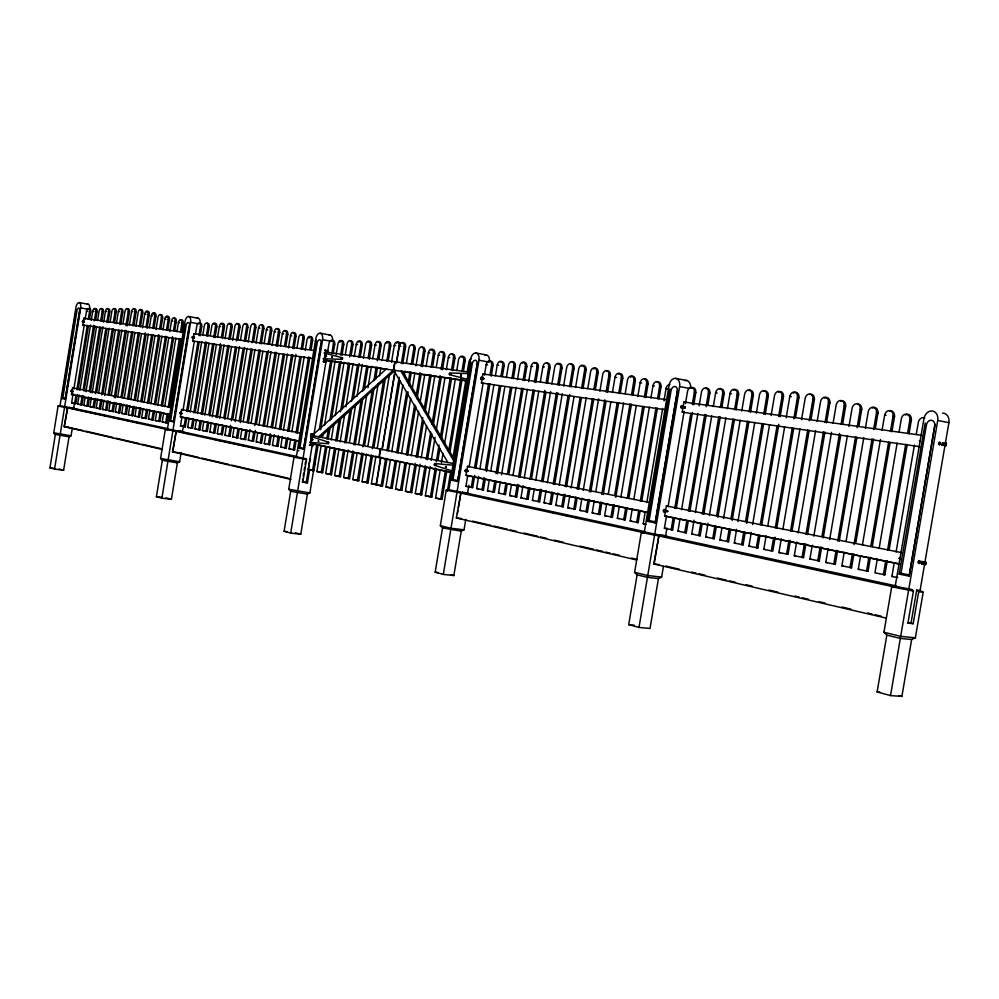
<?xml version="1.0" encoding="UTF-8"?>
<svg xmlns="http://www.w3.org/2000/svg" width="999" height="999" viewBox="0 0 999 999"><rect width="100%" height="100%" fill="white"/><g stroke="black" fill="none" stroke-linecap="round" stroke-linejoin="round"><path stroke-width="1.5" d="M461.076 375.212L461.363 375.574M468.319 470.966L467.882 470.691M483.866 378.609L483.728 379.17M446.066 466.745L445.991 466.97M467.794 376.198L467.944 376.036M648.788 508.204L648.726 507.405M451.123 374.113L450.349 374.2L451.123 373.738M667.707 511.088L666.708 511.401L667.569 510.814M684.914 406.855L684.527 407.817L685.202 406.993M326.361 356.668L326.536 355.931M327.435 442.532L327.06 443.244M332.242 356.88L332.267 357.555L332.093 356.718M341.021 358.391L341.358 358.329M435.789 464.335L435.926 465.122M666.907 511.625L666.87 510.876M318.693 441.371L318.519 440.884M667.507 511.65L666.957 510.839L667.669 511.525M326.061 356.406L325.999 355.906M326.898 442.907L327.322 442.432M332.143 357.305L332.03 357.392M341.333 357.992L341.096 358.803M312.125 440.047L312.749 439.485L312.212 440.172M84.228 321.715L83.766 322.153L84.216 321.603M181.593 413.149L182.093 413.623M194.455 337.362L193.943 337.824M468.419 471.216L467.757 470.754M483.391 378.271L483.491 379.145L483.728 378.271M446.029 466.608L445.417 466.97L446.228 466.845M461.238 375.262L461.038 375.924L460.701 375.149M181.643 413.124L181.818 413.823L181.518 413.261M435.964 464.935L435.239 464.747L435.939 464.298M899.162 574.088L909.127 576.173L934.727 425.974A5.232 4.158 -76.7 0 0 931.48 420.267A5.232 4.158 -76.7 0 0 926.46 424.862L901.023 573.239L899.162 574.088L925.236 422.989M72.652 391.758L72.977 391.233M318.631 441.283L318.069 440.896M72.89 391.133L72.74 391.071M445.804 466.908L446.091 466.421M461.076 375.599L461.163 375.05M193.344 337.999C191.683 338.673 192.532 335.377 193.631 336.988C193.406 335.701 190.834 338.099 193.294 338.186M899.737 558.341C899.724 557.255 899.237 558.691 900.174 558.079M935.014 424.288L909.127 576.173M919.892 440.884L919.967 441.533M667.494 511.338L667.207 510.789M677.484 389.96L655.182 522.927L647.552 521.316L669.992 388.961M72.403 391.383L72.902 391.67M467.682 471.253L468.331 471.328M477.21 363.261L457.629 481.493L451.598 480.232L471.291 362.475M460.601 375.462L461.438 375.199M467.657 471.153L468.394 470.679M321.104 342.445L303.609 449.188L298.701 448.164L316.283 341.808M189.335 324.887L173.564 421.915L169.505 421.066L185.352 324.35M907.554 433.529L909.952 419.418A5.507 4.321 -76.8 0 0 906.493 414.11A5.507 4.321 -76.8 0 0 901.423 418.294L899 432.342M909.04 433.816L911.425 419.705A5.507 4.321 -76.8 0 0 905.419 415.01M841.071 424.3L844.23 405.606A5.332 4.046 -77.2 0 0 841.033 400.499A5.332 4.046 -77.2 0 0 836.263 404.57L833.066 423.189M842.544 424.575L845.716 405.894A5.32 4.046 -77.2 0 0 840.621 401.099M857.092 427.672L860.264 408.978A5.37 4.108 -77.1 0 0 856.992 403.821A5.37 4.108 -77.1 0 0 852.147 407.917L848.95 426.536M858.828 426.423L861.737 409.265A5.37 4.108 -77.1 0 0 857.641 404.108M873.638 429.57L876.548 412.4A5.42 4.183 -77 0 0 873.226 407.192A5.42 4.183 -77 0 0 868.306 411.313L865.359 428.409M875.374 428.321L878.034 412.687A5.407 4.183 -77 0 0 872.227 408.091M890.434 431.518L893.081 415.871A5.457 4.246 -76.9 0 0 889.697 410.614A5.457 4.246 -76.9 0 0 884.702 414.772L882.017 430.344M891.92 431.793L894.567 416.158A5.457 4.258 -76.9 0 0 889.485 411.113M79.583 310.252L65.235 399.2L61.826 398.489L76.236 309.802M778.658 416.433L782.067 396.291A5.157 3.796 -77.7 0 0 779.07 391.358A5.157 3.796 -77.7 0 0 774.575 395.317L771.116 415.572M780.132 416.695L783.528 396.566A5.157 3.796 -77.7 0 0 778.533 392.083M793.805 418.831L797.489 397.04A5.195 3.859 -77.5 0 0 794.455 392.07A5.195 3.859 -77.5 0 0 789.884 396.054L786.176 417.757M795.541 417.57L798.963 397.327A5.195 3.859 -77.5 0 0 797.327 392.932A5.195 3.859 -77.5 0 0 793.393 393.119M809.277 420.779L812.961 399.026A5.245 3.921 -77.4 0 0 809.864 394.018A5.245 3.921 -77.4 0 0 805.231 398.039L801.535 419.692M811.013 419.53L814.435 399.313A5.245 3.921 -77.4 0 0 809.764 394.505M825.049 422.515L828.471 402.285A5.282 3.984 -77.3 0 0 825.324 397.227A5.282 3.984 -77.3 0 0 820.629 401.273L817.17 421.416M826.523 422.789L829.944 402.572A5.282 3.984 -77.3 0 0 824.437 398.114M707.791 405.532L709.902 392.982A4.958 3.509 -78.4 0 0 705.756 388.449M720.366 407.417L722.714 393.406A4.995 3.571 -78.2 0 0 719.929 388.623A4.995 3.571 -78.2 0 0 715.684 392.47L713.286 406.581M721.827 407.679L724.175 393.681A4.995 3.571 -78.2 0 0 719.954 389.111M734.577 409.727L737.212 394.106A5.032 3.621 -78.1 0 0 734.377 389.298A5.032 3.621 -78.1 0 0 730.069 393.169L727.422 408.728M736.038 409.99L738.661 394.38A5.032 3.621 -78.1 0 0 733.678 390.159M749.05 411.888L751.922 394.817A5.082 3.684 -78 0 0 749.038 389.972A5.082 3.684 -78 0 0 744.68 393.881L741.745 411.051M750.511 412.162L753.383 395.104A5.07 3.684 -78 0 0 748.788 390.572M763.723 414.248L766.87 395.554A5.12 3.734 -77.8 0 0 763.935 390.659A5.12 3.734 -77.8 0 0 759.515 394.593L756.33 413.211M765.184 414.51L768.343 395.829A5.12 3.734 -77.8 0 0 763.91 391.146M899.575 558.304L900.186 558.578L899.912 557.842M644.318 397.39L646.653 383.366A4.795 3.284 -78.7 0 0 644.118 378.808A4.795 3.284 -78.7 0 0 640.197 382.517L637.824 396.491M645.754 397.664L648.089 383.641A4.795 3.284 -78.7 0 0 644.68 379.133M657.529 398.726L659.615 386.238A4.833 3.334 -78.6 0 0 657.03 381.643A4.833 3.334 -78.6 0 0 653.059 385.364L650.923 397.939M658.965 398.988L661.051 386.513A4.82 3.334 -78.6 0 0 657.142 382.105M692.295 404.52L694.392 392.02A4.92 3.459 -78.5 0 0 691.695 387.325A4.92 3.459 -78.5 0 0 687.574 391.121L685.439 403.696M693.756 404.782L695.841 392.295A4.92 3.459 -78.5 0 0 691.096 388.174M706.081 406.793L708.441 392.707A4.958 3.509 -78.4 0 0 705.706 387.974A4.958 3.509 -78.4 0 0 701.523 391.795L699.138 405.819M581.593 388.336L584.702 369.655A4.62 3.047 -78.8 0 0 582.367 365.284A4.62 3.047 -78.8 0 0 578.696 368.881L575.561 387.5M583.016 388.599L586.126 369.93A4.62 3.047 -78.8 0 0 581.967 366.109M593.893 389.46L596.74 372.327A4.658 3.097 -78.8 0 0 594.368 367.907A4.658 3.097 -78.8 0 0 590.646 371.528L587.762 388.599M595.317 389.722L598.176 372.59A4.658 3.097 -78.8 0 0 594.967 368.244M606.093 392.145L608.953 375.025A4.695 3.134 -78.8 0 0 606.543 370.579A4.695 3.134 -78.8 0 0 602.772 374.225L599.887 391.283M607.529 392.407L610.389 375.299A4.683 3.147 -78.8 0 0 606.505 371.153M618.743 393.344L621.353 377.772A4.72 3.184 -78.7 0 0 618.893 373.289A4.72 3.184 -78.7 0 0 615.072 376.948L612.449 392.47M620.179 393.606L622.777 378.034A4.72 3.184 -78.7 0 0 618.418 374.113M631.568 394.58L633.915 380.544A4.758 3.234 -78.7 0 0 631.418 376.024A4.758 3.234 -78.7 0 0 627.547 379.707L625.187 393.693M633.016 394.855L635.352 380.819A4.758 3.234 -78.7 0 0 633.94 376.748A4.758 3.234 -78.7 0 0 630.531 377.197M511.925 378.396L513.998 365.871A4.433 2.81 -79.2 0 0 511.875 361.675A4.433 2.81 -79.2 0 0 508.466 365.135L506.368 377.622M513.324 378.658L515.397 366.133A4.433 2.81 -79.2 0 0 512.137 362.137M523.064 380.419L525.412 366.308A4.458 2.847 -79.2 0 0 523.251 362.088A4.458 2.847 -79.2 0 0 519.805 365.572L517.445 379.62M524.475 380.669L526.81 366.571A4.458 2.847 -79.2 0 0 525.599 362.762A4.458 2.847 -79.2 0 0 522.589 363.211M534.403 382.255L536.975 366.745A4.495 2.885 -79.1 0 0 534.777 362.5A4.495 2.885 -79.1 0 0 531.293 366.009L528.658 381.643M535.814 382.517L538.386 367.008A4.495 2.885 -79.1 0 0 534.64 363.174M546.116 382.754L548.701 367.195A4.52 2.922 -79 0 0 546.478 362.912A4.52 2.922 -79 0 0 542.944 366.446L540.334 381.955M547.527 383.017L550.112 367.457A4.52 2.922 -79 0 0 546.903 363.299M557.742 384.802L560.601 367.644A4.558 2.972 -78.9 0 0 558.329 363.336A4.558 2.972 -78.9 0 0 554.745 366.895L551.873 383.991M559.153 385.065L562.012 367.919A4.558 2.972 -78.9 0 0 557.966 364.16M569.567 386.663L572.652 368.107A4.595 3.009 -78.9 0 0 570.354 363.761A4.595 3.009 -78.9 0 0 566.72 367.345L563.586 386.039M570.978 386.913L574.075 368.369A4.583 3.009 -78.9 0 0 570.766 364.16M685.052 407.892L684.515 407.167M442.482 369.742L444.792 355.781A4.246 2.572 -79.4 0 0 441.483 352.185M451.473 370.317L453.534 357.879A4.271 2.61 -79.4 0 0 451.573 353.846A4.271 2.61 -79.4 0 0 448.401 357.192L446.303 369.73M452.859 370.567L454.907 358.129A4.271 2.61 -79.4 0 0 452.26 354.158M461.988 371.166L463.786 360.252A4.296 2.635 -79.4 0 0 461.8 356.206A4.296 2.635 -79.4 0 0 458.591 359.565L456.743 370.554M463.349 371.541L465.172 360.514A4.296 2.647 -79.4 0 0 464.135 356.918A4.296 2.647 -79.4 0 0 461.438 357.13M490.097 374.425L491.645 365.022A4.371 2.735 -79.4 0 0 489.585 360.889A4.371 2.735 -79.4 0 0 486.263 364.298L484.428 375.199M491.233 376.198L493.031 365.272A4.371 2.735 -79.4 0 0 490.059 361.263M500.936 376.411L502.747 365.447A4.408 2.772 -79.3 0 0 500.649 361.276A4.408 2.772 -79.3 0 0 497.29 364.722L495.454 375.636M502.335 376.66L504.145 365.696A4.396 2.772 -79.3 0 0 500.387 362.075M377.197 360.801L379.757 345.217A4.071 2.373 -79.6 0 0 378.009 341.396A4.071 2.373 -79.6 0 0 375.1 344.605L372.764 358.616M378.796 359.503L381.106 345.467A4.071 2.373 -79.6 0 0 377.934 342.17M386.813 361.101L389.385 345.492A4.096 2.398 -79.6 0 0 387.6 341.646A4.096 2.398 -79.6 0 0 384.665 344.88L382.068 360.439M388.161 361.338L390.734 345.741A4.096 2.398 -79.6 0 0 387.824 342.182M396.328 362.762L399.125 345.754A4.121 2.423 -79.5 0 0 397.327 341.895A4.121 2.423 -79.5 0 0 394.343 345.142L391.496 362.275M401.411 363.474L404.22 346.416A4.133 2.448 -79.5 0 0 402.397 342.532A4.133 2.448 -79.5 0 0 399.4 345.791L396.578 362.799M402.759 363.723L405.582 346.665A4.133 2.448 -79.5 0 0 402.447 343.181M411.263 364.173L413.823 348.651A4.158 2.473 -79.5 0 0 411.988 344.742A4.158 2.473 -79.5 0 0 408.953 348.014L406.381 363.486M412.637 364.41L415.197 348.901A4.158 2.473 -79.5 0 0 412.35 345.192M421.004 366.421L423.564 350.911A4.183 2.51 -79.5 0 0 421.69 346.978A4.183 2.51 -79.5 0 0 418.618 350.262L416.021 365.896M422.377 366.67L424.925 351.161A4.183 2.51 -79.5 0 0 422.053 347.427M431.118 367.182L433.429 353.196A4.221 2.535 -79.5 0 0 431.531 349.238A4.221 2.535 -79.5 0 0 428.421 352.547L426.073 366.633M432.492 367.432L434.79 353.459A4.208 2.535 -79.5 0 0 433.816 349.937A4.208 2.535 -79.5 0 0 431.206 350.162M441.108 369.493L443.406 355.519A4.246 2.572 -79.5 0 0 441.483 351.523A4.246 2.572 -79.5 0 0 438.349 354.857L436.251 367.395M666.62 404.62L666.208 404.408M685.302 407.467L684.677 407.879M311.101 349.638L312.637 340.309A3.884 2.16 -79.9 0 0 309.752 337.163M331.868 353.284L333.404 343.918A3.946 2.223 -79.8 0 0 331.768 340.222A3.946 2.223 -79.8 0 0 329.021 343.344L327.447 352.772M333.204 353.521L334.727 344.168A3.946 2.223 -79.8 0 0 333.903 340.871A3.946 2.223 -79.8 0 0 331.618 341.096M340.659 355.07L342.445 344.168A3.971 2.248 -79.8 0 0 340.796 340.459A3.971 2.248 -79.8 0 0 338.012 343.581L336.188 354.583M341.995 355.307L343.781 344.418A3.971 2.26 -79.8 0 0 340.771 341.196M349.563 356.868L351.598 344.43A3.996 2.285 -79.7 0 0 349.925 340.684A3.996 2.285 -79.7 0 0 347.115 343.831L345.304 354.72M351.149 355.582L352.947 344.667A3.996 2.285 -79.7 0 0 350.337 341.121M358.828 357.155L360.876 344.692A4.021 2.31 -79.7 0 0 359.165 340.921A4.021 2.31 -79.7 0 0 356.331 344.093L354.258 356.518M360.164 357.392L362.212 344.93A4.021 2.31 -79.7 0 0 360.202 341.159M368.206 357.442L370.254 344.955A4.046 2.335 -79.7 0 0 368.531 341.159A4.046 2.335 -79.7 0 0 365.646 344.355L363.336 358.329M369.305 359.215L371.603 345.204A4.046 2.335 -79.7 0 0 370.654 341.77A4.046 2.335 -79.7 0 0 368.169 342.207M244.318 341.046L246.603 327.035A3.709 1.961 -79.9 0 0 245.192 323.589A3.709 1.961 -79.9 0 0 242.732 326.536L240.434 340.497M245.604 341.271L247.889 327.272A3.709 1.973 -79.9 0 0 245.417 324.188M252.073 342.719L254.608 327.185A3.734 1.986 -79.9 0 0 253.172 323.713A3.734 1.986 -79.9 0 0 250.687 326.673L248.139 342.17M253.609 341.408L255.894 327.422A3.734 1.986 -79.9 0 0 253.521 324.213M260.027 343.619L262.55 328.209A3.746 2.01 -79.9 0 0 261.101 324.712A3.746 2.01 -79.9 0 0 258.591 327.697L256.019 343.269M261.326 343.843L263.848 328.446A3.746 2.01 -79.9 0 0 261.576 325.137M268.144 344.18L270.442 330.12A3.771 2.035 -79.9 0 0 268.968 326.611A3.771 2.035 -79.9 0 0 266.433 329.608L264.123 343.619M269.443 344.405L271.74 330.357A3.771 2.035 -79.9 0 0 269.168 327.222M276.136 346.091L278.421 332.068A3.796 2.06 -79.9 0 0 276.935 328.521A3.796 2.06 -79.9 0 0 274.375 331.543L272.065 345.517M277.435 346.316L279.732 332.305A3.796 2.06 -79.9 0 0 277.123 329.133M284.465 346.491L286.501 334.028A3.821 2.085 -79.9 0 0 284.99 330.469A3.821 2.085 -79.9 0 0 282.405 333.491L280.344 345.916M285.776 346.728L287.812 334.265A3.821 2.085 -79.9 0 0 285.04 331.193M292.645 348.451L294.68 336.014A3.834 2.11 -79.9 0 0 293.144 332.43A3.834 2.11 -79.9 0 0 290.522 335.477L288.474 347.864M293.956 348.688L295.991 336.251A3.834 2.11 -79.9 0 0 293.182 333.167M301.161 348.913L302.947 338.024A3.859 2.135 -79.9 0 0 301.398 334.415A3.859 2.135 -79.9 0 0 298.751 337.475L296.953 348.326M302.485 349.151L304.258 338.261A3.859 2.135 -79.9 0 0 301.423 335.152M309.79 349.4L311.313 340.06A3.884 2.16 -79.9 0 0 309.74 336.426A3.884 2.16 -79.9 0 0 307.068 339.498L305.244 350.474M180.444 332.317L181.968 322.914A3.534 1.786 -80.2 0 0 180.707 319.63A3.534 1.786 -80.2 0 0 178.446 322.452L176.91 331.818M181.693 332.53L183.217 323.139A3.534 1.786 -80.2 0 0 180.981 320.217M198.963 335.539L200.474 326.236A3.584 1.836 -80.1 0 0 199.176 322.889A3.584 1.836 -80.1 0 0 196.853 325.749L195.554 333.629M200.225 335.764L201.736 326.461A3.584 1.836 -80.1 0 0 199.937 323.177M206.418 335.801L207.954 326.361A3.609 1.861 -80.1 0 0 206.631 323.002A3.609 1.861 -80.1 0 0 204.296 325.874L202.747 335.289M207.692 336.026L209.216 326.586A3.609 1.861 -80.1 0 0 207.268 323.351M213.736 337.462L215.522 326.498A3.621 1.886 -80.1 0 0 214.186 323.127A3.621 1.886 -80.1 0 0 211.813 326.011L210.277 335.402M215.01 337.687L216.795 326.723A3.621 1.886 -80.1 0 0 216.021 323.626A3.621 1.886 -80.1 0 0 213.948 324.238M221.366 337.587L223.152 326.623A3.646 1.898 -80 0 0 221.79 323.239A3.646 1.898 -80 0 0 219.405 326.136L217.607 337.063M222.652 337.812L224.425 326.86A3.646 1.898 -80 0 0 223.701 323.788A3.646 1.898 -80 0 0 221.678 324.2M228.846 339.248L230.881 326.76A3.671 1.923 -80 0 0 229.508 323.351A3.671 1.923 -80 0 0 227.098 326.273L225.05 338.711M230.132 339.473L232.168 326.998A3.659 1.923 -80 0 0 231.468 323.963A3.659 1.923 -80 0 0 229.495 324.188M236.413 340.909L238.699 326.898A3.684 1.948 -80 0 0 237.3 323.476A3.684 1.948 -80 0 0 234.865 326.398L232.567 340.372M237.949 339.61L239.985 327.135A3.684 1.948 -80 0 0 237.412 324.188M452.872 468.681L452.972 467.994M113.299 322.59L115.072 311.638A3.359 1.611 -80.3 0 0 113.961 308.529A3.359 1.611 -80.3 0 0 111.9 311.226L110.115 322.14M114.51 322.802L116.284 311.85A3.347 1.611 -80.2 0 0 114.186 309.203M119.593 324.138L121.616 311.688A3.372 1.623 -80.2 0 0 120.479 308.566A3.372 1.623 -80.2 0 0 118.419 311.263L116.384 323.688M120.817 324.363L122.827 311.9A3.372 1.623 -80.2 0 0 120.717 309.24M125.961 325.699L128.222 311.738A3.384 1.636 -80.2 0 0 127.085 308.591A3.384 1.636 -80.2 0 0 124.987 311.313L122.964 323.713M127.185 325.911L129.445 311.95A3.384 1.648 -80.2 0 0 127.41 309.166M132.655 325.711L134.902 311.775A3.409 1.661 -80.2 0 0 133.754 308.629A3.409 1.661 -80.2 0 0 131.643 311.363L129.37 325.249M133.878 325.936L136.139 312A3.409 1.661 -80.2 0 0 134.078 309.203M139.261 326.636L141.533 312.637A3.422 1.673 -80.2 0 0 140.359 309.465A3.422 1.673 -80.2 0 0 138.224 312.212L135.951 326.173M140.497 326.86L142.757 312.849A3.422 1.673 -80.2 0 0 140.572 310.14M146.079 326.735L148.089 314.298A3.447 1.698 -80.2 0 0 146.903 311.114A3.447 1.698 -80.2 0 0 144.755 313.873L142.482 327.797M147.065 328.484L149.326 314.523A3.447 1.698 -80.2 0 0 148.651 311.588A3.447 1.698 -80.2 0 0 146.778 312.188M152.71 328.396L154.72 315.984A3.459 1.711 -80.2 0 0 153.521 312.787A3.459 1.711 -80.2 0 0 151.349 315.547L149.326 327.922M153.946 328.609L155.956 316.208A3.459 1.711 -80.2 0 0 154.058 313.187M159.665 328.546L161.426 317.694A3.484 1.736 -80.2 0 0 160.202 314.46A3.484 1.736 -80.2 0 0 158.017 317.245L155.994 329.583M160.901 328.758L162.662 317.919A3.472 1.736 -80.2 0 0 160.389 315.147M166.446 330.244L168.194 319.418A3.496 1.748 -80.2 0 0 166.97 316.171A3.496 1.748 -80.2 0 0 164.748 318.968L162.962 329.92M167.682 330.457L169.443 319.643A3.496 1.748 -80.2 0 0 168.744 316.658A3.496 1.748 -80.2 0 0 166.808 317.257M173.514 330.582L175.037 321.154A3.521 1.773 -80.2 0 0 173.801 317.894A3.521 1.773 -80.2 0 0 171.566 320.691L169.768 331.618M174.763 330.794L176.299 321.378A3.509 1.773 -80.2 0 0 174.326 318.294M88.287 319.293L89.548 311.451A3.284 1.548 -80.3 0 0 88.486 308.416A3.284 1.548 -80.3 0 0 86.513 311.051L85.24 318.868M89.485 319.505L90.747 311.663A3.284 1.548 -80.3 0 0 90.235 308.953A3.284 1.548 -80.3 0 0 88.649 309.178M94.331 320.841L95.829 311.501A3.297 1.561 -80.3 0 0 94.755 308.441A3.297 1.561 -80.3 0 0 92.77 311.089L91.246 320.404M95.779 319.53L97.04 311.713A3.297 1.561 -80.3 0 0 96.516 308.991A3.297 1.561 -80.3 0 0 94.905 309.215M100.687 320.854L102.185 311.538A3.322 1.573 -80.3 0 0 101.099 308.479A3.322 1.573 -80.3 0 0 99.088 311.139L97.565 320.429M101.898 321.066L103.397 311.763A3.322 1.573 -80.3 0 0 101.349 309.128M106.843 322.402L108.591 311.588A3.334 1.586 -80.3 0 0 107.492 308.504A3.334 1.586 -80.3 0 0 105.457 311.176L103.671 322.128M108.054 322.615L109.803 311.813A3.334 1.598 -80.3 0 0 107.73 309.166M192.382 337.113L193.307 338.012M72.278 428.346L71.079 435.776L69.031 436.8L55.357 434.453L53.759 432.792L58.079 406.069L60.015 405.706L67.383 407.105L67.595 407.867L58.079 406.069M69.031 436.8L63.611 470.242L54.558 469.093L49.95 467.844L55.357 434.453M60.015 405.706L75.949 307.317A5.107 2.373 -80.3 0 1 79.121 302.597L88.174 304.22M61.826 398.489L62.837 397.964L76.948 310.901A3.059 1.424 -80.4 0 1 78.846 308.067A3.059 1.424 -80.4 0 1 79.77 311.276L76.798 329.658M65.235 399.2L76.299 332.717M54.558 469.093L80.669 307.942A5.107 2.373 -80.3 0 0 79.121 302.597M162.475 449.5L64.248 426.61L67.607 407.792L64.223 426.561M71.491 394.555L169.618 414.56L71.491 394.555L72.577 387.824L74.026 388.049M84.191 325.312L82.755 325.062L83.841 318.319L183.054 332.217M77.335 394.455L75.849 403.646L71.628 402.822L73.114 393.668M73.851 389.086L84.253 324.975M73.014 408.666L75.412 409.016L73.689 408.042L74.438 403.421M75.887 395.804L74.65 403.459L75.849 403.646M76.873 389.685L87.3 325.412M78.084 389.872L88.499 325.624M83.416 395.779L81.93 404.932L77.672 404.108L79.158 394.967M79.895 390.409L90.509 324.975M82.205 395.592L80.719 404.745L81.93 404.932M83.192 389.498L93.581 325.412M84.153 391.196L94.793 325.624M89.311 398.626L88.074 406.231L83.791 405.394L85.015 397.814M86.001 391.745L96.591 326.498M88.349 396.915L86.863 406.044L88.074 406.231M89.336 390.834L99.7 326.948M90.297 392.545L100.911 327.16M95.754 398.439L94.268 407.542L89.947 406.705L91.446 397.477M92.195 392.857L102.922 326.748M94.281 399.775L93.057 407.355L94.268 407.542M95.267 393.706L105.857 328.471M96.728 392.37L107.068 328.683M102.035 399.637L100.537 408.866L96.179 408.017L97.677 398.813M98.664 392.682L109.128 328.284M100.812 399.463L99.313 408.678L100.537 408.866M101.561 394.842L112.3 328.733M103.034 393.494L113.511 328.946M108.367 401.011L106.868 410.202L102.472 409.353L103.971 400.174M104.708 395.579L115.397 329.807M107.143 400.824L105.644 410.027L106.868 410.202M108.142 394.692L118.606 330.282M109.366 394.867L119.818 330.494M114.76 402.385L113.274 411.551L108.841 410.701L110.327 401.536M111.314 395.442L121.978 329.82M113.287 403.721L112.038 411.376L113.274 411.551M114.273 397.602L125.225 330.282M115.509 397.789L126.448 330.494M121.229 403.771L119.73 412.924L115.26 412.063L116.746 402.922M117.732 396.828L128.384 331.343M119.992 403.584L118.506 412.737L119.73 412.924M120.979 397.477L131.656 331.818M122.215 397.664L132.892 332.03M127.76 405.107L126.261 414.31L121.753 413.436L123.252 404.245M124.251 398.126L134.952 332.305M126.523 404.92L125.025 414.123L126.261 414.31M127.522 398.776L138.262 332.779M128.759 398.963L139.498 332.992M134.365 406.518L132.867 415.709L128.322 414.822L129.808 405.656M130.807 399.55L141.483 333.903M133.117 406.331L131.631 415.522L132.867 415.709M134.116 400.212L145.08 332.867M135.352 400.399L146.066 334.615M141.034 407.954L139.535 417.12L134.952 416.221L136.438 407.093M137.425 400.999L148.339 334.016M139.785 407.767L138.299 416.933L139.535 417.12M140.784 401.673L151.711 334.503M142.02 401.86L152.959 334.715M147.765 409.415L146.279 418.544L141.658 417.644L143.144 408.529M144.131 402.46L155.007 335.664M146.528 409.228L145.03 418.356L146.279 418.544M147.515 403.134L158.679 334.628M148.764 403.321L159.665 336.376M154.583 410.876L153.097 419.98L148.426 419.081L149.937 409.852M150.936 403.708L161.95 336.064M153.334 410.689L151.848 419.805L153.097 419.98M154.321 404.62L165.447 336.313M155.569 404.807L166.696 336.526M161.488 412.225L159.99 421.441L155.282 420.529L156.781 411.326M157.78 405.194L168.769 337.749M160.24 412.038L158.729 421.253L159.99 421.441M161.239 405.881L172.515 336.725M162.487 406.081L173.514 338.474M168.444 413.723L166.945 422.914L162.2 421.99L163.699 412.824M164.698 406.705L175.911 337.937M167.195 413.536L165.684 422.727L166.945 422.914M168.194 407.405L179.445 338.436M181.131 452.547L179.633 461.763L177.385 462.874L162.35 460.277L160.577 458.466L165.335 429.32L167.457 428.933L175.849 430.544L176.161 431.381L165.335 429.32L167.869 429.682M169.443 407.592L180.694 338.661M177.385 462.874L171.428 499.325L161.888 498.176L156.406 496.69L162.35 460.277M167.457 428.933L184.965 321.628A5.569 2.835 -80.1 0 1 188.674 316.508L198.214 318.244M169.505 421.066L170.629 420.504L186.126 325.549A3.334 1.698 -80.2 0 1 187.662 322.64A3.334 1.698 -80.2 0 1 189.373 323.601M173.564 421.915L189.236 327.535M161.888 498.176L190.584 322.365A5.569 2.835 -80.1 0 0 188.674 316.508M290.946 479.433L172.502 451.835L176.174 431.293L172.815 451.873M298.726 441.083L180.407 416.858L181.606 409.515L183.129 409.74M183.004 410.489L194.305 341.321L192.782 341.046L193.993 333.691L313.711 350.462M194.156 336.713C192.545 340.921 194.58 333.566 194.156 338.274M186.838 417.707L185.352 426.81L180.494 425.861L182.005 416.645M184.403 432.567L182.505 431.493L183.516 425.362M185.577 417.52L184.091 426.623L185.352 426.81M186.563 411.438L197.977 341.608M187.837 411.638L199.238 341.833M194.106 419.105L192.595 428.346L187.7 427.385L189.198 418.181M190.21 412.038L201.748 341.433M192.832 418.918L191.321 428.159L192.595 428.346M193.843 412.762L205.419 341.958M195.117 412.949L206.681 342.182M201.436 420.666L199.937 429.895L194.98 428.933L196.491 419.73M197.49 413.598L209.016 343.069M200.162 420.479L198.651 429.707L199.937 429.895M201.174 414.335L212.725 343.606M202.447 414.523L213.998 343.831M208.828 422.24L207.33 431.456L202.335 430.482L203.833 421.291M204.832 415.172L216.358 344.717M207.555 422.053L206.044 431.268L207.33 431.456M208.803 414.373L220.367 343.731M209.84 416.108L221.391 345.492M216.321 423.838L214.81 433.042L209.778 432.055L211.276 422.877M212.275 416.758L224.051 344.842M215.035 423.651L213.524 432.854L214.81 433.042M216.034 417.507L227.847 345.392M217.32 417.707L229.121 345.617M223.888 425.449L222.39 434.64L217.307 433.653L218.806 424.475M219.805 418.356L231.568 346.491M222.602 425.249L221.091 434.453L222.39 434.64M223.863 417.582L235.414 347.04M224.9 419.318L236.701 347.265M231.556 427.072L230.045 436.263L224.912 435.264L226.411 426.098M227.672 418.456L239.435 346.616M230.507 425.349L228.746 436.076L230.045 436.263M231.268 420.741L243.069 348.713M232.804 419.405L244.605 347.402M239.298 428.708L237.787 437.899L232.617 436.888L234.116 427.722M235.115 421.615L247.14 348.276M237.999 428.521L236.488 437.712L237.787 437.899M239.261 420.854L251.061 348.838M240.297 422.589L252.36 349.076M247.128 430.444L245.629 439.56L240.397 438.536L241.908 429.32M243.169 421.64L255.007 349.413M245.816 430.257L244.33 439.373L245.629 439.56M247.065 422.652L259.028 349.7M248.364 422.852L260.327 349.925M255.319 430.482L253.559 441.233L248.276 440.209L250.037 429.47M251.036 423.339L262.862 351.286M253.758 431.818L252.248 441.046L253.559 441.233M254.77 425.674L266.883 351.86M256.331 424.325L268.431 350.549M263.087 433.728L261.576 442.932L256.243 441.895L257.754 432.717M259.003 425.062L271.054 351.636M261.775 433.541L260.264 442.744L261.576 442.932M263.037 425.861L275.125 352.222M264.335 426.061L276.423 352.46M271.191 435.464L269.68 444.642L264.298 443.593L265.809 434.44M267.058 426.81L279.096 353.546M270.13 433.741L268.369 444.455L269.68 444.642M271.141 427.622L283.204 354.146M272.452 427.822L284.515 354.37M279.395 437.225L277.897 446.391L272.465 445.329L274.213 434.665M275.212 428.571L287.475 353.958M278.334 435.502L276.573 446.191L277.897 446.391M279.333 429.395L291.633 354.558M280.657 429.595L292.944 354.795M287.949 437.475L286.201 448.139L280.707 447.065L282.455 436.438M283.454 430.357L295.954 354.395M286.376 438.811L284.877 447.952L286.201 448.139M287.637 431.193L299.912 356.531M288.948 431.393L301.223 356.755M296.104 440.809L294.605 449.925L289.061 448.838L290.584 439.622M291.845 431.93L304.233 356.618M294.78 440.609L293.269 449.725L294.605 449.925M296.029 433.004L308.529 357.005M297.352 433.204L309.852 357.242M314.91 462.362L309.877 492.932L307.38 494.143L290.684 491.246L288.723 489.26L293.993 457.217L296.353 456.793L306.069 458.666L306.493 459.615L302.784 482.155L307.467 482.767L309.69 469.268M307.38 494.143L300.774 534.228L290.721 533.079L284.091 531.281L290.684 491.246M296.353 456.793L315.784 338.798A6.119 3.422 -79.8 0 1 320.167 333.204A6.119 3.422 -79.8 0 1 322.577 339.697L290.721 533.079M298.701 448.164L299.937 447.552L317.133 343.119A3.671 2.06 -79.9 0 1 319.218 339.822A3.671 2.06 -79.9 0 1 321.241 341.82M303.609 449.188L321.216 343.668M302.784 482.155L302.697 479.07M303.184 476.161L303.659 473.239M304.146 470.329L304.62 467.407M305.107 464.498L305.582 461.575M312.188 433.891C309.016 431.793 312.874 442.857 310.314 445.217L311.963 433.841M323.639 361.725L325.936 350.449C328.009 356.343 319.33 363.299 326.074 362.15M310.314 445.217C307.48 445.129 312.337 445.342 310.714 442.382L328.384 443.768L328.434 442.182L328.609 443.356M328.646 442.22L311.376 436.638L311.925 433.853L311.226 433.741M327.934 350.811L324.65 350.237L325.574 350.399L324.063 361.8M451.311 472.24L310.851 443.581L312.175 435.502L386.151 369.118M387.4 369.355L324.588 360.177L325.924 352.085L469.505 372.19M311.551 441.046L312.25 436.763L310.664 436.526L311.975 436.738M323.364 358.766L324.912 359.028L325.999 353.334L324.413 353.059L342.57 357.792L342.108 359.315L342.645 358.254M318.144 444.842L313.886 470.716L308.204 469.567L312.512 443.444M313.773 435.764L326.186 360.464M307.467 482.767L306.231 482.517L310.065 459.228M312.55 470.529L316.808 444.642M319.318 429.42L330.619 360.901M320.654 429.62L331.943 361.126M326.91 446.765L322.64 472.677L316.908 471.503L321.216 445.354M322.49 437.662L322.989 434.577M324.513 425.349L335.177 360.726M321.291 472.49L325.574 446.565M326.823 438.936L328.334 429.795M329.845 420.641L339.398 362.699M340.734 358.616L341.271 357.979L340.946 358.678M326.86 442.47L326.935 443.069M328.172 439.135L329.932 428.471M331.431 419.33L340.996 361.413M335.789 448.701L331.506 474.65L330.157 474.463L325.711 473.476L329.982 447.589M331.243 439.972L333.753 424.75M335.252 415.621L344.043 362.325M330.157 474.463L334.44 448.501M335.701 440.871L339.223 419.493M340.484 411.85L348.551 362.987M337.038 441.071L340.821 418.169M342.332 409.016L349.887 363.211M344.767 450.661L340.472 476.648L339.123 476.473L334.628 475.462L338.911 449.538M340.159 441.92L344.692 414.46M345.954 406.843L352.997 364.136M339.123 476.473L343.419 450.462M344.68 442.819L349.987 410.689M351.498 401.511L357.567 364.797M346.029 443.019L351.835 407.854M353.346 398.676L359.153 363.511M353.858 452.647L349.563 478.683L343.644 477.485L348.189 449.987M349.45 442.345L355.756 404.158M357.018 396.516L362.325 364.435M348.201 478.496L352.759 450.911M353.771 444.78L361.376 398.813M362.637 391.146L366.683 366.633M355.132 444.98L362.974 397.502M364.235 389.847L368.032 366.87M363.074 454.645L358.753 480.731L357.392 480.544L352.784 479.52L357.08 453.496M358.604 444.318L366.695 395.342M367.969 387.687L371.503 366.258M357.392 480.544L361.963 452.909M362.987 446.778L372.627 388.436M373.901 380.756L376.186 366.945M364.585 445.442L373.976 388.661M375.499 379.458L377.535 367.182M372.39 456.668L368.069 482.817L362.038 481.58L366.596 453.983M367.869 446.316L378.271 383.441M379.533 375.774L380.806 368.107M366.708 482.629L371.291 454.932M372.302 448.788L383.753 379.558M373.913 447.452L385.364 378.259M387.063 458.516L382.505 486.038L371.403 483.678L375.986 456.019M377.247 448.326L389.46 374.575M378.958 457.53L380.357 449.063L382.242 449.363M380.607 449.113L379.208 457.579L452.597 472.602M447.864 462.5L393.668 370.217L395.067 361.738M376.136 484.727L380.669 457.292M381.943 449.662L395.067 370.392L320.242 437.025M380.919 457.342L376.373 484.79L382.505 486.038M382.18 449.712L395.055 371.953M381.143 485.851L385.701 458.316M386.963 450.661L399.125 377.247M388.336 450.874L399.975 380.532M396.678 460.676L392.12 488.174L390.746 487.999L385.926 486.913L390.472 459.49M391.733 451.873L402.847 384.815M404.358 375.674L405.119 371.104M390.746 487.999L395.304 460.477M396.578 452.834L406.705 391.683M408.229 382.517L410.002 371.815M397.952 453.034L408.079 391.92M409.091 385.801L411.363 372.053M406.418 462.862L401.86 490.347L395.604 489.073L400.199 461.363M401.473 453.658L410.664 398.239M412.187 388.998L414.747 373.601M400.487 490.172L405.045 462.674M406.306 455.032L414.672 404.62M416.196 395.454L419.992 372.54M407.679 455.232L415.784 406.368M417.058 398.738L421.103 374.3M416.283 465.084L411.725 492.557L405.394 491.271L409.99 463.573M411.263 455.881L418.668 411.251M420.204 402.023L424.8 374.325M410.339 492.37L415.159 463.361M416.171 457.255L422.752 417.557M424.026 409.927L429.845 374.812M417.545 457.455L423.626 420.841M425.149 411.675L431.218 375.062M426.273 467.332L421.715 494.78L415.322 493.481L420.167 464.26M421.191 458.116L426.548 425.824M428.084 416.595L434.715 376.623M420.329 494.605L425.149 465.609M426.161 459.515L430.719 432.043M431.98 424.413L440.097 375.599M427.535 459.715L431.843 433.791M433.366 424.637L441.221 377.372M436.401 469.617L431.843 497.04L425.374 495.729L430.219 466.533M431.243 460.389L435.077 437.337M436.351 429.657L445.03 377.41M434.415 464.822L434.702 463.573L453.696 465.234M449.75 372.989L469.168 373.601M434.315 464.71L434.702 463.573M436.076 464.572L435.427 465.047M430.444 496.853L435.264 467.894M436.276 461.788L439.061 445.017M440.334 437.4L450.212 377.934M437.912 460.477L439.947 448.276M441.458 439.135L451.598 378.184M446.703 471.615L442.095 499.338L440.709 499.15L435.564 498.002L440.159 470.367M441.433 462.687L442.957 453.471M444.493 444.255L455.207 379.77M434.428 465.247L452.934 471.203M468.181 379.545L449.475 374.65L449.612 373.376M449.3 373.663L449.475 374.65M460.901 375.062L461.138 375.899M440.709 499.15L445.267 471.728M448.813 450.399L460.714 378.783M450.037 451.598L462.062 379.233M465.771 519.455L464.036 529.82L461.251 531.156L442.545 527.897L440.347 525.686L446.241 490.222L448.888 489.76L460.264 491.97L460.864 493.044L446.241 490.222M447.415 491.096L450.474 472.689M453.022 457.342L465.784 380.619M467.32 371.416L468.906 361.975A4.333 2.672 -79.4 0 1 471.078 358.778M461.251 531.156L453.858 575.536L443.306 574.413L435.164 572.202L442.545 527.897M448.888 489.76L470.616 359.128A6.781 4.208 -79.3 0 1 475.899 352.984A6.781 4.208 -79.3 0 1 478.958 360.227L443.306 574.413M451.598 480.232L452.997 479.545L472.24 363.936A4.071 2.522 -79.4 0 1 475.399 360.252A4.071 2.522 -79.4 0 1 477.235 364.598M457.629 481.493L476.985 366.133M636.113 559.84L456.356 517.969L460.889 492.932L458.416 507.729M457.442 513.598L457.942 510.639M648.576 512.712L466.034 475.337L467.52 466.383L469.205 466.633L483.166 382.804M483.091 383.266L481.418 382.967L482.904 374.001L666.271 399.662M482.717 379.508C484.278 375.537 480.906 379.133 482.992 379.558M474.7 475.387L472.677 487.587L465.934 486.276L467.707 475.624L466.034 475.337M469.967 494.293L467.607 492.969L468.893 485.277M473.051 476.71L471.266 487.4L472.677 487.587M474.575 467.557L488.561 383.591M475.974 467.757L489.96 383.828M485.239 479.17L483.454 489.872L476.635 488.536L478.671 476.336M479.945 468.706L493.931 384.79M484.09 477.435L482.042 489.685L483.454 489.872M485.364 469.78L499.4 385.589M486.513 471.516L500.799 385.839M496.178 481.443L494.38 492.182L487.487 490.834L489.273 480.119M490.809 470.941L504.845 386.8M494.767 481.243L492.969 491.995L494.38 492.182M496.041 473.576L510.389 387.612M497.452 473.776L511.788 387.862M507.255 483.753L505.457 494.53L498.489 493.156L500.287 482.417M501.56 474.75L516.158 387.3M505.844 483.553L504.045 494.33L505.457 494.53M507.392 474.325L521.778 388.112M508.803 474.525L523.189 388.361M518.731 484.702L516.695 496.903L509.64 495.516L511.438 484.752M512.986 475.512L527.372 389.335M517.32 484.503L515.272 496.715L516.695 496.903M518.593 476.873L533.129 389.885M520.004 477.072L534.527 390.147M529.87 488.598L528.084 499.313L520.941 497.914L522.989 485.701M524.263 478.071L538.798 391.108M528.446 488.399L526.66 499.125L528.084 499.313M529.982 479.22L544.83 390.422M531.406 479.42L545.991 392.195M541.683 489.473L539.622 501.76L532.405 500.337L534.203 489.622M535.739 480.432L550.599 391.645M540.259 489.273L538.199 501.56L539.622 501.76M541.545 481.593L556.455 392.482M542.969 481.793L557.867 392.744M553.121 493.568L551.336 504.233L544.03 502.797L546.091 490.509M547.377 482.829L562.3 393.718M551.947 491.845L549.9 504.045L551.336 504.233M553.221 484.228L568.031 395.804M554.645 484.428L569.705 394.53M565.259 494.468L563.211 506.743L555.819 505.294L557.867 493.056M559.153 485.402L574.013 396.678M563.836 494.268L561.775 506.555L563.211 506.743M565.122 486.6L580.044 397.552M566.545 486.8L581.468 397.802M577.047 498.563L575.249 509.29L567.769 507.817L569.83 495.591M571.103 487.949L586.226 397.777M575.874 496.828L573.813 509.103L575.249 509.29M577.16 489.16L592.345 398.663M578.596 489.36L593.768 398.913M589.522 499.625L587.462 511.875L579.895 510.389L581.955 498.176M583.229 490.534L598.613 398.913M588.086 499.425L586.026 511.688L587.462 511.875M589.373 491.758L604.807 399.812M590.809 491.97L605.981 401.598M601.922 502.26L599.862 514.497L592.207 512.986L594.255 500.786M595.791 491.633L610.913 401.623M600.474 502.06L598.413 514.31L599.862 514.497M601.76 494.405L617.207 402.535M603.209 494.605L618.631 402.784M614.497 504.932L612.437 517.157L604.682 515.634L606.73 503.434M608.266 494.293L623.638 402.834M613.049 504.732L610.988 516.97L612.437 517.157M614.597 495.554L630.032 403.771M615.784 497.29L631.468 404.021M627.235 507.642L625.174 519.855L617.332 518.306L619.38 506.131M620.916 496.99L636.288 405.619M625.786 507.442L623.726 519.667L625.174 519.855M627.335 498.264L642.769 406.568M628.783 498.476L644.205 406.818M640.197 510.389L638.136 522.602L630.194 521.028L632.267 508.728M633.816 499.488L649.362 407.18M638.748 510.189L636.688 522.402L638.136 522.602M640.297 501.023L655.981 407.892M641.745 501.236L657.429 408.141M663.436 566.358L661.625 577.11L658.441 578.596L647.439 577.36L637.1 574.862L634.59 572.365L641.308 532.504L644.318 532.005L658.016 534.677L658.878 535.939L654.145 563.998M645.878 524.35L643.231 523.788L645.304 511.5M646.865 502.272L662.674 408.504M663.96 400.824L666.096 388.261A4.87 3.384 -78.6 0 1 669.904 384.49M658.441 578.596L650.024 628.458L638.998 627.434L628.708 624.637L637.1 574.862M644.318 532.005L669.08 385.189A7.63 5.32 -78.5 0 1 675.624 378.346A7.63 5.32 -78.5 0 1 679.632 386.563L638.998 627.434M647.552 521.316L649.15 520.566L671.053 390.609A4.583 3.184 -78.6 0 1 674.987 386.513A4.583 3.184 -78.6 0 1 677.384 391.458L655.182 522.927M885.876 618.019L653.771 563.948L658.903 535.814L657.891 535.427L660.214 534.964L896.303 585.926M899.5 564.085L664.685 516.008L666.383 505.944L668.131 506.193M683.953 412.45L682.217 412.137L683.915 402.048L921.827 435.339M684.54 407.617L684.839 406.93L684.777 407.854M674.687 517.694L672.627 529.895L664.41 528.271L666.483 515.971M668.044 506.743L684.14 411.388M668.368 537.162L665.684 535.676L666.982 528.021M673.226 517.482L671.166 529.695L672.627 529.895M674.775 508.329L690.759 413.673M676.236 508.541L692.469 412.412M688.361 520.516L686.288 532.792L677.959 531.143L680.032 518.918M681.58 509.74L697.851 413.461M686.9 520.317L684.814 532.592L686.288 532.792M688.448 511.113L704.782 414.473M689.909 511.326L706.243 414.735M702.222 523.526L700.162 535.726L691.733 534.053L694.068 520.229M695.366 512.549L711.725 415.796M700.749 523.326L698.688 535.526L700.162 535.726M702.297 514.173L718.818 416.558M703.771 514.385L720.279 416.82M716.32 526.448L714.248 538.698L705.706 537.012L708.029 523.264M709.327 515.634L725.873 417.882M714.847 526.248L712.774 538.511L714.248 538.698M716.67 515.509L733.029 418.918M717.881 517.245L734.49 419.193M730.619 529.532L728.546 541.733L719.892 540.009L721.977 527.734M723.538 518.518L740.184 420.254M729.145 529.333L727.072 541.533L728.546 541.733M730.956 518.656L747.502 421.041M732.167 520.392L748.963 421.303M745.167 532.542L743.081 544.805L734.315 543.069L736.638 529.32M737.936 521.678L754.782 422.377M743.681 532.342L741.608 544.605L743.081 544.805M745.504 521.603L762.162 423.451M746.728 523.339L763.623 423.713M759.914 535.714L757.841 547.927L748.95 546.166L751.298 532.342M752.609 524.65L769.555 424.8M758.441 535.514L756.355 547.727L757.841 547.927M760.251 524.825L777.11 425.586M761.725 525.037L778.833 424.325M775.187 537.287L772.839 551.098L771.353 550.899L763.823 549.313L766.171 535.539M767.731 526.373L784.627 426.935M771.353 550.899L773.438 538.623M775.274 527.872L792.244 428.047M776.747 528.071L793.718 428.309M790.421 540.534L788.074 554.32L778.945 552.509L781.28 538.773M782.829 529.607L799.974 428.858M788.935 540.334L786.588 554.133L788.074 554.32M790.496 531.143L807.716 429.982M791.982 531.343L809.19 430.244M805.906 543.806L803.558 557.592L794.292 555.756L796.64 542.02M798.201 532.854L815.609 430.569M804.42 543.606L802.072 557.405L803.558 557.592M805.981 534.415L823.476 431.718M807.467 534.615L824.962 431.98M821.64 547.14L819.292 560.926L809.902 559.065L812.249 545.317M813.81 536.163L831.505 432.342M820.154 546.94L817.806 560.739L819.292 560.926M821.99 536.201L839.497 433.504M823.213 537.949L840.721 435.302M837.637 550.524L835.289 564.31L825.761 562.425L828.109 548.676M829.669 539.522L847.389 435.689M836.151 550.324L833.79 564.123L835.289 564.31M837.724 541.121L855.519 436.875M839.21 541.333L856.992 437.137M853.908 553.958L851.548 567.744L841.895 565.834L844.23 552.085M846.066 541.396L863.798 437.574M852.409 553.758L850.049 567.557L851.548 567.744M853.983 544.567L872.065 438.773M855.731 543.231L873.551 439.036M870.416 557.454L868.056 571.241L858.266 569.293L860.614 555.556M862.437 544.867L880.456 439.51M868.918 557.255L866.558 571.053L868.056 571.241M870.753 546.515L888.598 442.257M872.252 546.728L890.084 442.52M877.297 559.09L874.949 572.827L884.889 574.8L887.249 561.013M879.132 548.401L897.164 443.032M885.751 560.814L883.391 574.612L884.889 574.8M887.587 550.074L905.718 444.268M889.085 550.287L907.204 444.543M897.689 577.509L891.907 576.411L894.255 562.674M896.091 551.985L914.41 445.079M916.245 434.39L918.418 421.865A5.557 4.396 -76.7 0 1 924.662 417.994M916.695 590.122L920.067 590.521L923.188 592.245L915.359 637.824L911.65 639.522L900.336 638.398L886.837 635.139L883.928 632.28L891.72 586.8L895.216 586.226L912.174 589.572L913.423 591.071L907.929 623.114L913.198 623.676L918.693 591.695L916.695 590.122L911.013 623.214L907.991 622.889M900.149 558.666L899.212 558.666L899.749 557.854M911.65 639.522L901.885 696.415L890.521 695.579L877.097 691.932L886.837 635.139M895.216 586.226L923.95 418.643A8.729 6.931 -76.4 0 1 932.317 410.951A8.729 6.931 -76.4 0 1 937.736 420.454L890.521 695.579M922.651 561.925L921.99 561.488L921.59 563.836L925.561 564.622L925.961 562.262L921.79 561.55L921.228 563.436L922.601 563.211M920.067 590.521L948.9 422.652A8.691 6.943 -76.3 0 0 942.569 413.136M945.966 445.754L946.378 443.394L945.966 445.754L941.882 445.129L942.257 442.832M682.579 407.055C681.493 409.94 680.107 404.995 682.367 406.106M450.949 373.813L450.449 374.313M84.316 321.166L82.555 321.266L83.529 322.277M899.2 558.179L899.962 558.703M920.079 440.946L919.305 440.871L920.254 441.108M663.398 510.564L664.984 510.039M83.704 321.166L82.318 321.541L83.329 322.465M664.947 509.965C662.749 508.479 663.723 513.648 665.034 510.951M663.623 510.302L663.998 511.7L664.997 511.076M467.857 470.941L468.506 470.916M82.48 321.428L83.416 322.265M450.349 373.751L450.349 374.188M194.231 337.212L194.305 337.924M466.758 471.066C464.972 473.688 464.51 468.094 466.708 469.967M452.809 468.481L452.959 468.419M82.492 321.391L83.454 321.091L83.441 322.128M445.754 466.446L445.804 467.182M331.993 356.78L332.455 356.98M665.896 510.414L665.858 511.95M467.182 470.279L467.045 471.653M919.579 441.508L920.241 441.308M312.737 439.71L312.812 439.585M312.15 439.135L311.975 440.122M924.087 562.899L924.737 562.961M181.443 412.649L180.644 413.861L181.306 413.898M481.993 379.071C479.42 380.956 480.944 375.1 482.205 378.159M181.269 413.648C179.458 415.259 179.608 410.914 181.319 412.525M192.407 336.75L193.818 337.225M72.403 391.633C70.704 393.119 70.829 389.111 72.452 390.609M72.353 390.721L71.741 390.422L72.44 391.945M318.631 436.788L393.419 370.179L394.817 361.7L396.703 362.025M481.68 379.183C479.782 380.182 481.006 375.811 482.055 378.146M683.766 406.218L683.166 407.367L683.915 408.291M645.242 531.73L462.362 492.257L460.152 492.632L460.889 492.932M296.84 456.518L177.76 430.819L176.174 431.293M167.67 428.633L69.181 407.38L67.607 407.792M921.79 563.886L921.99 561.488M942.169 445.229L942.894 443.069M325.062 359.053L323.251 358.753L342.32 359.353M877.097 691.932L879.932 692.145M325.899 350.449L325.125 350.312M324.25 353.047L324.787 353.159M325.724 353.296L324.962 353.159M310.514 436.476L311.401 436.625M628.708 624.637L634.203 625.162M915.359 637.824L901.023 636.388L883.928 632.28M435.164 572.202L438.174 572.527M661.625 577.11L647.702 575.511L634.59 572.365M284.091 531.281L286.95 531.605M653.771 563.948L659.265 564.61M913.423 591.071L891.72 586.8M918.693 591.695L923.188 592.245M156.406 496.69L161.838 497.34M309.852 442.232L311.313 442.47L310.177 442.295M464.036 529.82L450.699 528.184L440.347 525.686M891.907 576.411L893.406 576.61M825.761 562.425L827.259 562.612M841.895 565.834L843.381 566.021M456.356 517.969L461.625 518.631M858.266 569.293L859.752 569.48M49.95 467.844L54.47 468.419M311.651 436.688L310.726 436.501M778.945 552.509L780.419 552.697M309.877 492.932L288.723 489.26M794.292 555.756L795.778 555.956M809.902 559.065L811.388 559.253M734.315 543.069L735.788 543.256M748.95 546.166L750.436 546.353M644.243 532.892L641.308 532.504L658.878 535.939M662.399 535.252L665.684 535.676M763.823 549.313L765.309 549.5M677.959 531.143L679.432 531.331M302.222 481.993L306.231 482.517M925.561 564.622L925.961 562.262M691.733 534.053L693.194 534.253M705.706 537.012L707.18 537.2M719.892 540.009L721.365 540.209M617.332 518.306L618.781 518.506M395.604 489.073L401.86 490.347M630.194 521.028L631.643 521.228M405.394 491.271L411.725 492.557M179.633 461.763L160.577 458.466M643.231 523.788L644.692 523.988M415.322 493.481L421.715 494.78M425.374 495.729L431.843 497.04M664.41 528.271L665.871 528.471M435.564 498.002L442.095 499.338M334.628 475.462L340.472 476.648M468.568 494.093L465.771 493.718L464.46 492.544L467.607 492.969M343.644 477.485L349.563 478.683M567.769 507.817L569.205 508.016M352.784 479.52L358.753 480.731M579.895 510.389L581.343 510.589M362.038 481.58L368.069 482.817M592.207 512.986L593.643 513.186M371.403 483.678L372.764 483.866M604.682 515.634L606.131 515.834M385.926 486.913L392.12 488.174M664.685 516.008L899.774 564.01M498.489 493.156L499.9 493.356M509.64 495.516L511.051 495.716M71.079 435.776L53.759 432.792M520.941 497.914L522.365 498.101M308.204 469.567L313.886 470.716M532.405 500.337L533.828 500.536M172.502 451.835L177.572 452.535M316.908 471.503L322.64 472.677M544.03 502.797L545.454 502.997M325.711 473.476L331.506 474.65M555.819 505.294L557.255 505.482M323.301 361.675L323.701 361.75M465.934 486.276L467.332 486.463M476.635 488.536L478.046 488.736M487.487 490.834L488.898 491.021M306.493 459.615L293.993 457.217M64.248 426.61L82.705 430.457M946.378 443.394L942.669 442.869M297.515 450.624L298.838 450.811M217.307 433.653L218.594 433.841M224.912 435.264L226.199 435.452M232.617 436.888L233.903 437.075M240.397 438.536L241.696 438.723M248.276 440.209L249.575 440.397M256.243 441.895L257.555 442.082M182.505 431.493L179.658 431.093L180.607 432.03M264.298 443.593L265.609 443.793M272.465 445.329L273.776 445.517M280.707 447.065L282.03 447.265M289.061 448.838L290.384 449.026M324.588 360.177L395.304 370.504M393.668 370.217L467.869 380.994M82.755 325.062L181.88 339.46M192.782 341.046L313.923 358.691M401.361 371.378L466.508 380.844M481.418 382.967L666.133 409.852M682.217 412.137L919.879 446.715M141.658 417.644L142.907 417.832M73.689 408.042L70.991 407.642L71.803 408.491M148.426 419.081L149.675 419.255M155.282 420.529L156.531 420.704M310.851 443.581L312.45 443.818M162.2 421.99L163.461 422.177M180.494 425.861L181.768 426.049M187.7 427.385L188.973 427.572M309.89 445.154L313.474 445.679M194.98 428.933L196.254 429.12M202.335 430.482L203.609 430.669M209.778 432.055L211.064 432.242M71.628 402.822L72.84 402.997M77.672 404.108L78.884 404.283M83.791 405.394L85.002 405.582M89.947 406.705L91.159 406.88M96.179 408.017L97.403 408.204M102.472 409.353L103.696 409.528M108.841 410.701L110.065 410.876M326.748 443.007L327.322 442.682M115.26 412.063L116.496 412.237M121.753 413.436L122.989 413.611M128.322 414.822L129.558 414.997M134.952 416.221L136.189 416.408M314.198 434.203L312.075 433.866M180.407 416.858L298.801 441.009M83.841 318.319L85.29 318.569M331.893 357.305L332.28 357.205M193.993 333.691L195.504 333.953M108.566 311.775L109.778 312M105.419 311.363L106.631 311.588M80.669 307.942L88.162 309.278M102.16 311.738L103.372 311.95M325.924 352.085L327.522 352.372M95.817 311.688L97.015 311.9M92.72 311.276L93.931 311.488M86.476 311.226L87.675 311.451M89.523 311.638L90.734 311.85M219.368 326.336L220.642 326.573M482.904 374.001L484.577 374.3M141.508 312.824L142.745 313.049M131.606 311.551L132.83 311.775M134.89 311.975L136.114 312.2M148.064 314.498L149.301 314.722M215.497 326.698L216.771 326.935M144.718 314.061L145.941 314.285M190.584 322.365L198.701 323.838M154.695 316.183L155.944 316.408M151.311 315.746L152.547 315.971M128.209 311.925L129.433 312.15M161.401 317.894L162.637 318.107M207.929 326.561L209.191 326.798M164.71 319.156L165.959 319.38M168.169 319.618L169.418 319.842M121.591 311.875L122.815 312.1M171.516 320.891L172.765 321.116M175.025 321.353L176.274 321.578M118.369 311.451L119.593 311.676M181.943 323.114L183.192 323.339M200.449 326.436L201.711 326.661M178.409 322.652L179.658 322.877M115.047 311.825L116.259 312.05M266.383 329.82L267.682 330.057M278.396 332.28L279.708 332.517M274.325 331.755L275.624 331.993M342.42 344.393L343.756 344.643M282.355 333.703L283.654 333.941M286.476 334.24L287.787 334.49M246.578 327.247L247.864 327.485M294.655 336.238L295.966 336.476M290.472 335.689L291.783 335.926M302.922 338.249L304.233 338.486M238.674 327.11L239.96 327.347M311.288 340.284L312.612 340.522M333.379 344.143L334.702 344.393M316.758 342.008L315.484 341.546A3.909 2.185 -79.9 0 1 316.208 339.76M230.856 326.973L232.143 327.21M223.127 326.835L224.4 327.06M375.05 344.842L376.398 345.092M683.915 402.048L685.664 402.372M370.229 345.179L371.578 345.429M360.851 344.917L362.187 345.167M356.281 344.318L357.617 344.568M262.525 328.421L263.823 328.659M351.573 344.655L352.922 344.905M258.541 327.909L259.827 328.134M254.583 327.397L255.869 327.635M270.417 330.332L271.716 330.569M322.577 339.697L331.119 341.258M513.973 366.121L515.372 366.383M478.958 360.227L489.398 362.162M404.195 346.653L405.557 346.903M399.101 345.991L400.711 346.278M394.293 345.367L395.654 345.629M413.798 348.888L415.172 349.138M502.722 365.696L504.12 365.946M423.539 351.149L424.9 351.398M497.24 364.96L498.626 365.222M433.391 353.446L434.765 353.696M428.371 352.784L429.732 353.034M389.36 345.716L390.709 345.966M443.381 355.769L444.755 356.019M320.267 333.229L330.219 335.065M438.299 355.095L439.66 355.344M453.509 358.117L454.882 358.366M448.351 357.43L449.725 357.692M491.62 365.259L493.007 365.522M486.201 364.548L487.599 364.797M463.761 360.502L465.147 360.751M379.732 345.442L381.081 345.691M548.676 367.445L550.087 367.719M542.882 366.695L544.293 366.958M536.95 366.995L538.361 367.27M531.231 366.258L532.642 366.521M525.387 366.558L526.785 366.82M584.677 369.917L586.101 370.192M596.715 372.59L598.139 372.852M572.627 368.369L574.05 368.631M608.928 375.287L610.364 375.562M621.316 378.034L622.752 378.309M615.009 377.21L616.445 377.485M633.89 380.819L635.327 381.094M694.367 392.307L695.816 392.582M646.628 383.641L648.064 383.916M560.564 367.907L561.987 368.169M640.134 382.779L641.57 383.054M659.59 386.513L661.026 386.775M652.996 385.639L654.432 385.901M666.033 388.524L667.482 388.798M476.024 353.009L486.451 354.97M737.175 394.393L738.636 394.667M730.007 393.444L731.468 393.731M722.689 393.681L724.138 393.968M715.621 392.757L717.082 393.032M679.632 386.563L689.148 388.374M708.416 392.994L709.864 393.269M675.774 378.371L686.8 380.507M766.845 395.841L768.306 396.116M751.897 395.104L753.358 395.392M893.056 416.183L894.542 416.471M789.822 396.353L791.283 396.628M909.914 419.73L911.4 420.017M884.627 415.072L886.113 415.359M782.03 396.578L783.503 396.865M812.936 399.325L814.41 399.612M828.446 402.585L829.919 402.872M844.205 405.906L845.678 406.193M860.226 409.278L861.712 409.565M797.464 397.327L798.938 397.614M876.523 412.699L877.996 412.999M937.736 420.454L948.9 422.652M72.577 387.824L170.804 407.367M181.606 409.515L301.636 433.316M312.175 435.502L454.32 463.786M467.52 466.383L650.474 502.684M666.383 505.944L901.722 552.647M67.845 427.06L68.769 427.247M313.961 444.13L380.594 457.767M467.719 475.574L647.277 512.325M62.837 397.964L65.634 398.551M170.629 420.504L173.951 421.203M299.937 447.552L303.971 448.389M452.997 479.545L457.929 480.581M649.15 520.566L655.394 521.878M901.023 573.239L909.165 574.937M911.013 623.214L913.198 623.676M72.103 408.529L107.043 416.096M110.09 416.745L120.717 419.043M123.751 419.705L129.833 421.016M132.867 421.678L138.948 422.989M164.773 428.571L167.807 429.233M183.928 432.717L189.96 434.028M215.584 439.572L245.729 446.091M248.739 446.74L254.77 448.039M257.779 448.701L263.811 450M289.435 455.544L296.965 457.18M484.328 497.702L490.384 499.013M549.55 511.813L555.619 513.124M563.199 514.76L569.268 516.071M572.302 516.733L578.371 518.044M742.007 553.446L745.054 554.108M67.295 407.829L167.308 429.495M175.836 431.343L294.63 457.067M460.514 493.007L645.342 533.029M658.516 535.889L894.355 586.975M373.951 484.128L377.497 484.915M85.727 431.168L112.999 437.512M116.034 438.211L138.749 443.494M141.783 444.205L161.476 448.788M179.083 452.884L198.614 457.417M201.623 458.116L228.671 464.41M231.681 465.109L258.741 471.403M261.738 472.102L288.798 478.396M472.564 521.141L490.709 525.362M493.731 526.061L507.342 529.233M510.364 529.932L516.421 531.343M523.988 533.104L537.599 536.263M540.621 536.962L546.665 538.374M554.233 540.134L563.311 542.245M579.944 546.116L593.556 549.275M596.578 549.987L602.634 551.386M605.656 552.097L610.189 553.146M613.211 553.858L619.268 555.257M631.368 558.079L637.412 559.477M665.709 566.058L679.37 569.243M691.508 572.065L696.066 573.126M699.1 573.826L705.169 575.237M717.319 578.071L726.423 580.182M729.457 580.894L735.539 582.305M746.166 584.777L752.235 586.188M768.93 590.072L778.046 592.195M794.742 596.078L799.287 597.127M802.334 597.839L808.403 599.25M819.03 601.723L825.099 603.134M841.795 607.017L850.911 609.14M867.607 613.024L872.164 614.085M875.199 614.785L881.268 616.196M58.978 468.981L63.611 470.242M165.921 497.839L171.428 499.325M295.454 532.792L300.774 534.228M451.136 574.8L453.858 575.536M898.9 695.616L901.885 696.415M69.181 407.38L70.904 408.141M180.919 432.067L177.76 430.819M462.362 492.257L466.121 493.768M660.214 534.964L662.275 536.001M454.108 458.903L402.647 371.566L401.011 371.278L454.021 461.351M940.284 443.032C938.398 440.621 938.461 446.915 940.246 444.056A1.449 0.949 -80.9 0 1 938.61 443.456L938.698 443.081A1.449 0.949 -80.9 0 1 940.471 443.057M329.121 335.164A6.106 3.434 -79.8 0 1 332.592 341.134M386.8 343.244A4.096 2.398 -79.6 0 1 387.075 342.869M398.027 342.207A4.121 2.423 -79.5 0 1 400.387 344.218M396.765 343.132A4.121 2.423 -79.5 0 1 397.065 342.807M358.691 342.133A4.021 2.31 -79.7 0 1 359.116 341.67M339.972 342.207A3.971 2.26 -79.8 0 1 340.222 341.82M197.303 318.344A5.544 2.847 -80.1 0 1 200.162 323.214M308.991 338.149A3.884 2.16 -79.9 0 1 309.228 337.774M87.4 304.333A5.082 2.385 -80.3 0 1 89.66 309.54M153.184 314.173A3.459 1.711 -80.2 0 1 153.384 313.861M484.827 355.157A6.756 4.208 -79.3 0 1 489.522 361.114M684.777 380.607A7.605 5.32 -78.4 0 1 690.584 388.161M665.134 511.138A1.274 0.924 -78.6 0 1 663.736 511.763A1.274 0.924 -78.6 0 1 663.686 509.865A1.274 0.924 -78.6 0 1 665.109 509.89M682.729 407.093A1.274 0.924 -81.2 0 1 681.38 408.091A1.274 0.924 -81.2 0 1 681.143 406.156A1.274 0.924 -81.2 0 1 682.617 406.156M593.568 369.068A4.658 3.097 -78.8 0 1 593.943 368.743M920.166 561.875A1.449 0.949 -78.7 0 0 918.356 561.638L918.256 562A1.449 0.949 -78.7 0 0 919.892 562.949M923.588 418.057A5.557 4.396 -76.7 0 1 924.462 417.919M71.179 391.108C71.903 393.618 71.416 388.748 71.179 391.221M923.713 563.086L924.425 563.286L923.738 562.961M179.982 413.074C179.483 414.61 182.355 410.676 179.982 412.999M465.209 470.679C465.272 473.551 466.958 467.232 465.234 470.566M918.393 562.187C920.067 564.148 918.406 563.436 918.618 561.438C921.041 561.326 919.342 560.514 918.393 562.187M944.117 444.205L945.141 444.493L944.117 444.205M944.417 444.268L944.417 444.268"/></g></svg>
